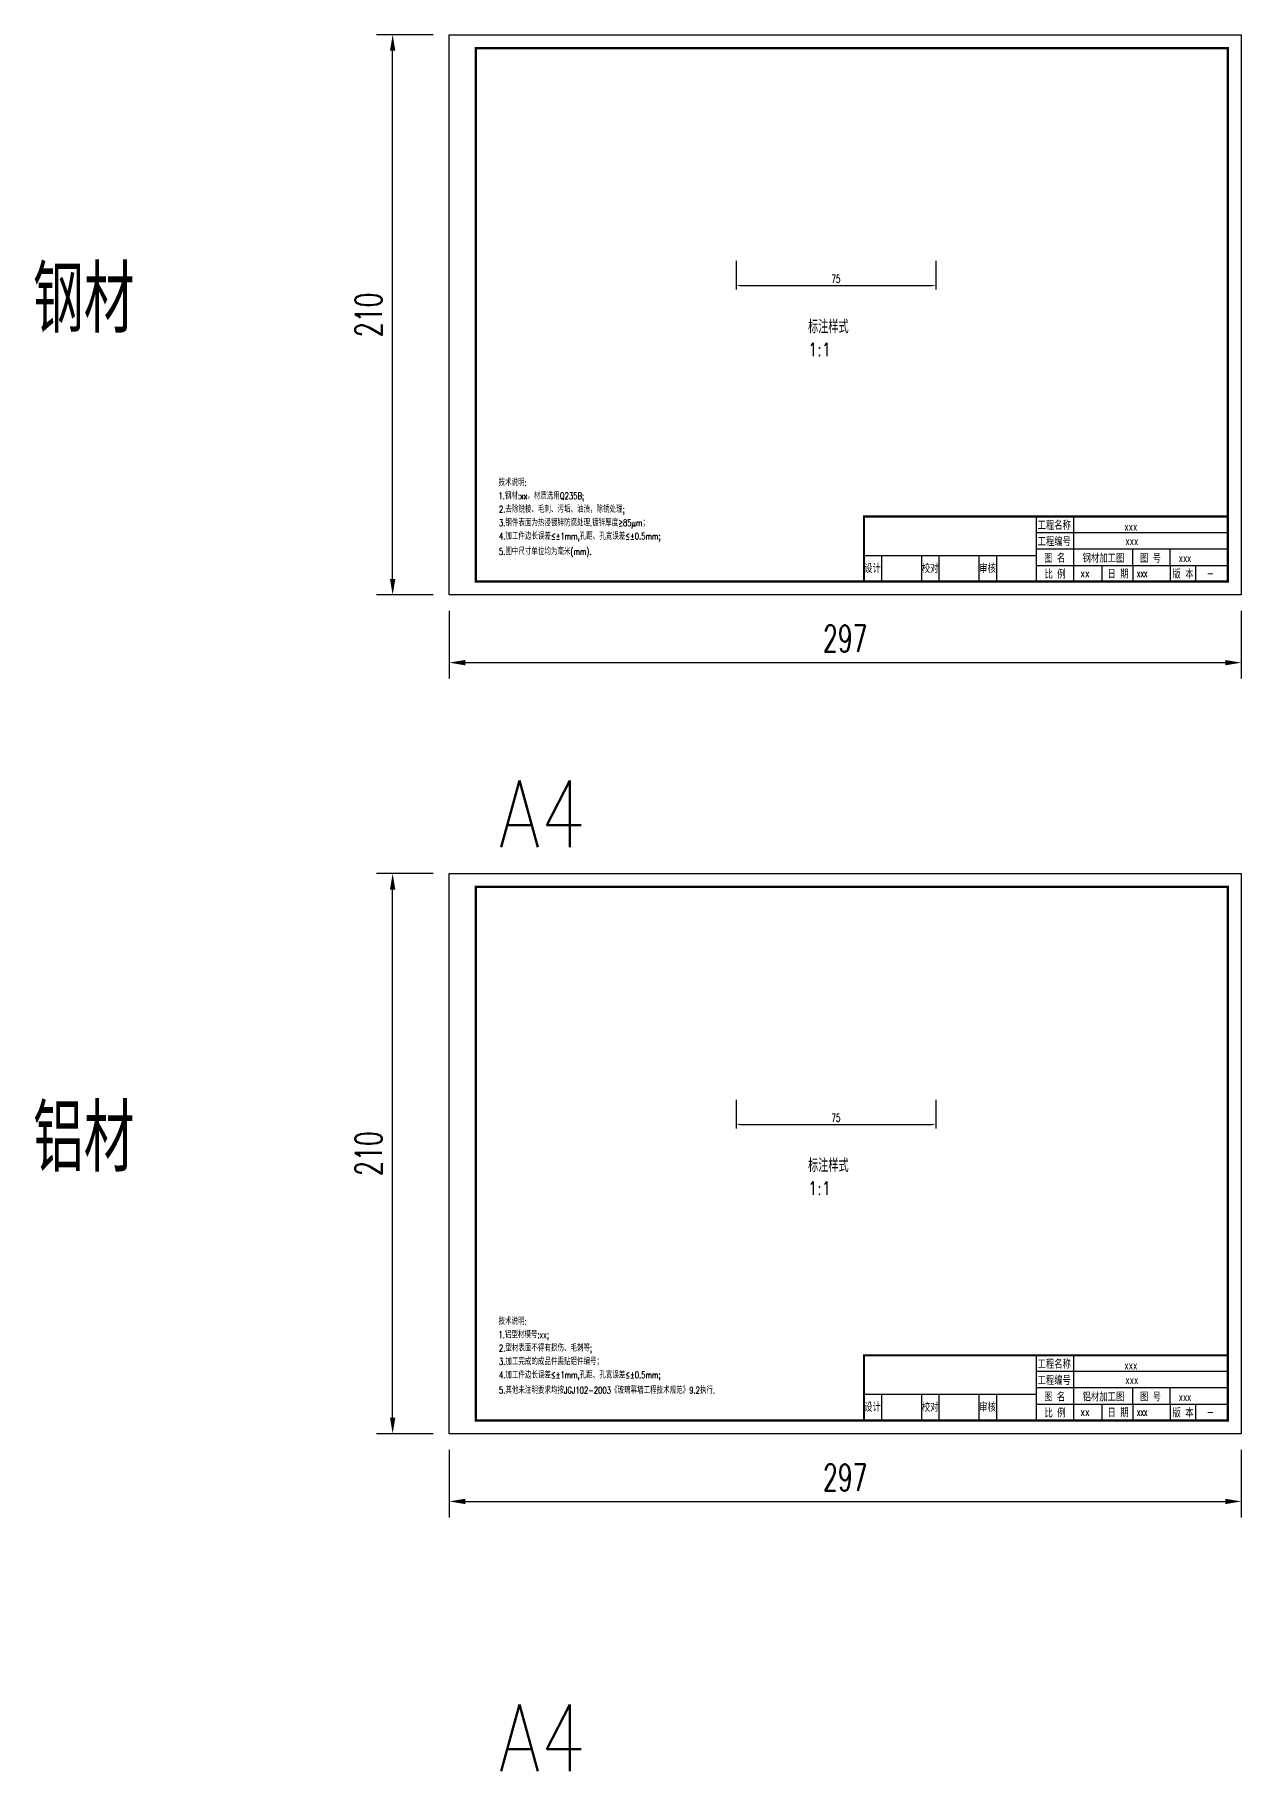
# Model space of a CAD drawing. Header units: inches. Extents: x 20038 to 22085, y 1131827 to 1134253.
# Drawn here: x 20038 to 20491, y 1132466 to 1133117 of the extents above; entities that cross this region are included whole.
import ezdxf
from ezdxf.enums import TextEntityAlignment as Align

# ---------------------------------------------------------------- set-up
doc = ezdxf.new("R2010")
doc.units = ezdxf.units.IN
doc.header["$LTSCALE"] = 1000
doc.header["$MEASUREMENT"] = 0
for name, color, linetype in [('0-GLASS-03玻璃-看线', 7, 'Continuous'), ('0-TEXT文字', 4, 'Continuous'), ('TKTEXT', 1, 'Continuous'), ('加工图', 4, 'Continuous')]:
    doc.layers.add(name, color=color, linetype=linetype)
doc.styles.add('SANXINBZ', font='romans.shx', dxfattribs={"width": 0.8, "bigfont": 'hzd.shx'})
doc.styles.add('样式 1', font='romans.shx', dxfattribs={"width": 0.65, "bigfont": 'hzd.shx'})
doc.dimstyles.new('dim1', dxfattribs={"dimtxt": 3, "dimasz": 1.5, "dimexe": 1.5, "dimexo": 1.5, "dimgap": 1, "dimtad": 1, "dimdec": 1, "dimrnd": 0.5, "dimdsep": 46, "dimtxsty": '样式 1', "dimcen": 0.09, "dimclrd": 1, "dimclre": 1, "dimclrt": 1, "dimadec": 0, "dimazin": 0, "dimtfac": 1, "dimtdec": 1, "dimtix": 1, "dimtmove": 2, "dimatfit": 3, "dimfxl": 1.25, "dimtvp": 1, "dimarcsym": 1})
doc.dimstyles.new('dim4', dxfattribs={"dimscale": 4, "dimtxt": 2.5, "dimasz": 1.5, "dimexe": 1.5, "dimexo": 1.5, "dimgap": 1, "dimtad": 1, "dimdec": 1, "dimrnd": 0.5, "dimdsep": 46, "dimtxsty": '样式 1', "dimcen": 0.09, "dimclrd": 1, "dimclre": 1, "dimclrt": 1, "dimadec": 0, "dimazin": 0, "dimtfac": 1, "dimtdec": 1, "dimtix": 1, "dimtmove": 2, "dimatfit": 3, "dimfxl": 1.25, "dimtvp": 1, "dimarcsym": 1})

# ---------------------------------------------------------------- blocks, each defined once
blk = doc.blocks.new('*D22')
at = {"layer": '0-GLASS-03玻璃-看线', "color": 1, "linetype": 'ByBlock', "lineweight": -2, "transparency": 16777216}
for p, q in [((20187.68, 1133116.7), (20166.47, 1133116.7)), ((20187.68, 1132906.7), (20166.47, 1132906.7))]:
    blk.add_line(p, q, dxfattribs=at)
at = {"layer": '0-GLASS-03玻璃-看线', "color": 1, "lineweight": -2, "transparency": 16777216}
blk.add_line((20172.47, 1132912.7), (20172.47, 1133110.7), dxfattribs=at)
at = {"layer": '0-GLASS-03玻璃-看线', "color": 1, "transparency": 16777216}
for points in [[(20171.47, 1133110.7), (20173.47, 1133110.7), (20172.47, 1133116.7)], [(20171.47, 1132912.7), (20173.47, 1132912.7), (20172.47, 1132906.7)]]:
    blk.add_solid(points, dxfattribs=at)
at = {"layer": 'Defpoints', "color": 0, "transparency": 16777216}
for p in [(20172.47, 1133116.7), (20193.68, 1133116.7), (20193.68, 1132906.7)]:
    blk.add_point(p, dxfattribs=at)
at = {"layer": '0-GLASS-03玻璃-看线', "color": 1, "transparency": 16777216, "insert": (20163.47, 1133011.7), "char_height": 10, "attachment_point": 5, "rotation": 90, "style": '样式 1'}
blk.add_mtext('210', dxfattribs=at)
blk = doc.blocks.new('*D23')
at = {"layer": '0-GLASS-03玻璃-看线', "color": 1, "linetype": 'ByBlock', "lineweight": -2, "transparency": 16777216}
for p, q in [((20193.68, 1132900.7), (20193.68, 1132875.33)), ((20490.68, 1132900.7), (20490.68, 1132875.33))]:
    blk.add_line(p, q, dxfattribs=at)
at = {"layer": '0-GLASS-03玻璃-看线', "color": 1, "lineweight": -2, "transparency": 16777216}
blk.add_line((20199.68, 1132881.33), (20484.68, 1132881.33), dxfattribs=at)
at = {"layer": '0-GLASS-03玻璃-看线', "color": 1, "transparency": 16777216}
for points in [[(20199.68, 1132882.33), (20199.68, 1132880.33), (20193.68, 1132881.33)], [(20484.68, 1132882.33), (20484.68, 1132880.33), (20490.68, 1132881.33)]]:
    blk.add_solid(points, dxfattribs=at)
at = {"layer": 'Defpoints', "color": 0, "transparency": 16777216}
for p in [(20193.68, 1132906.7), (20490.68, 1132906.7), (20490.68, 1132881.33)]:
    blk.add_point(p, dxfattribs=at)
at = {"layer": '0-GLASS-03玻璃-看线', "color": 1, "transparency": 16777216, "insert": (20342.18, 1132890.33), "char_height": 10, "attachment_point": 5, "style": '样式 1'}
blk.add_mtext('297', dxfattribs=at)
blk = doc.blocks.new('*D24')
at = {"layer": '0-GLASS-03玻璃-看线', "color": 1, "lineweight": -2, "transparency": 16777216}
for p, q in [((20301.23, 1133031.92), (20301.23, 1133021.17)), ((20376.16, 1133031.92), (20376.16, 1133021.17)), ((20302.73, 1133022.67), (20374.66, 1133022.67))]:
    blk.add_line(p, q, dxfattribs=at)
at = {"layer": '0-GLASS-03玻璃-看线', "color": 1, "transparency": 16777216}
for points in [[(20302.73, 1133022.92), (20302.73, 1133022.42), (20301.23, 1133022.67)], [(20374.66, 1133022.92), (20374.66, 1133022.42), (20376.16, 1133022.67)]]:
    blk.add_solid(points, dxfattribs=at)
at = {"layer": 'Defpoints', "color": 0, "transparency": 16777216}
for p in [(20301.23, 1133033.42), (20376.16, 1133033.42), (20376.16, 1133022.67)]:
    blk.add_point(p, dxfattribs=at)
at = {"layer": '0-GLASS-03玻璃-看线', "color": 1, "transparency": 16777216, "insert": (20338.7, 1133025.17), "char_height": 3, "attachment_point": 5, "style": '样式 1'}
blk.add_mtext('75', dxfattribs=at)
blk = doc.blocks.new('*D25')
at = {"layer": '0-GLASS-03玻璃-看线', "color": 1, "linetype": 'ByBlock', "lineweight": -2, "transparency": 16777216}
for p, q in [((20187.68, 1132802.29), (20166.47, 1132802.29)), ((20187.68, 1132592.29), (20166.47, 1132592.29))]:
    blk.add_line(p, q, dxfattribs=at)
at = {"layer": '0-GLASS-03玻璃-看线', "color": 1, "lineweight": -2, "transparency": 16777216}
blk.add_line((20172.47, 1132598.29), (20172.47, 1132796.29), dxfattribs=at)
at = {"layer": '0-GLASS-03玻璃-看线', "color": 1, "transparency": 16777216}
for points in [[(20171.47, 1132796.29), (20173.47, 1132796.29), (20172.47, 1132802.29)], [(20171.47, 1132598.29), (20173.47, 1132598.29), (20172.47, 1132592.29)]]:
    blk.add_solid(points, dxfattribs=at)
at = {"layer": 'Defpoints', "color": 0, "transparency": 16777216}
for p in [(20172.47, 1132802.29), (20193.68, 1132802.29), (20193.68, 1132592.29)]:
    blk.add_point(p, dxfattribs=at)
at = {"layer": '0-GLASS-03玻璃-看线', "color": 1, "transparency": 16777216, "insert": (20163.47, 1132697.29), "char_height": 10, "attachment_point": 5, "rotation": 90, "style": '样式 1'}
blk.add_mtext('210', dxfattribs=at)
blk = doc.blocks.new('*D26')
at = {"layer": '0-GLASS-03玻璃-看线', "color": 1, "linetype": 'ByBlock', "lineweight": -2, "transparency": 16777216}
for p, q in [((20193.68, 1132586.29), (20193.68, 1132560.92)), ((20490.68, 1132586.29), (20490.68, 1132560.92))]:
    blk.add_line(p, q, dxfattribs=at)
at = {"layer": '0-GLASS-03玻璃-看线', "color": 1, "lineweight": -2, "transparency": 16777216}
blk.add_line((20199.68, 1132566.92), (20484.68, 1132566.92), dxfattribs=at)
at = {"layer": '0-GLASS-03玻璃-看线', "color": 1, "transparency": 16777216}
for points in [[(20199.68, 1132567.92), (20199.68, 1132565.92), (20193.68, 1132566.92)], [(20484.68, 1132567.92), (20484.68, 1132565.92), (20490.68, 1132566.92)]]:
    blk.add_solid(points, dxfattribs=at)
at = {"layer": 'Defpoints', "color": 0, "transparency": 16777216}
for p in [(20193.68, 1132592.29), (20490.68, 1132592.29), (20490.68, 1132566.92)]:
    blk.add_point(p, dxfattribs=at)
at = {"layer": '0-GLASS-03玻璃-看线', "color": 1, "transparency": 16777216, "insert": (20342.18, 1132575.92), "char_height": 10, "attachment_point": 5, "style": '样式 1'}
blk.add_mtext('297', dxfattribs=at)
blk = doc.blocks.new('*D27')
at = {"layer": '0-GLASS-03玻璃-看线', "color": 1, "lineweight": -2, "transparency": 16777216}
for p, q in [((20301.23, 1132717.51), (20301.23, 1132706.76)), ((20376.16, 1132717.51), (20376.16, 1132706.76)), ((20302.73, 1132708.26), (20374.66, 1132708.26))]:
    blk.add_line(p, q, dxfattribs=at)
at = {"layer": '0-GLASS-03玻璃-看线', "color": 1, "transparency": 16777216}
for points in [[(20302.73, 1132708.51), (20302.73, 1132708.01), (20301.23, 1132708.26)], [(20374.66, 1132708.51), (20374.66, 1132708.01), (20376.16, 1132708.26)]]:
    blk.add_solid(points, dxfattribs=at)
at = {"layer": 'Defpoints', "color": 0, "transparency": 16777216}
for p in [(20301.23, 1132719.01), (20376.16, 1132719.01), (20376.16, 1132708.26)]:
    blk.add_point(p, dxfattribs=at)
at = {"layer": '0-GLASS-03玻璃-看线', "color": 1, "transparency": 16777216, "insert": (20338.7, 1132710.76), "char_height": 3, "attachment_point": 5, "style": '样式 1'}
blk.add_mtext('75', dxfattribs=at)

msp = doc.modelspace()

# ---------------------------------------------------------------- linework, layer by layer
at = {"color": 7}
for p, q in [((20413.87, 1132911.7), (20413.87, 1132936.1)), ((20427.87, 1132911.7), (20427.87, 1132936.1)), ((20485.68, 1132930), (20413.87, 1132930)), ((20485.68, 1132923.9), (20413.87, 1132923.9)), ((20450.04, 1132917.8), (20450.04, 1132923.9)), ((20464.04, 1132917.8), (20464.04, 1132923.9)), ((20413.87, 1132921.36), (20349.21, 1132921.36)), ((20355.76, 1132921.36), (20355.76, 1132911.7)), ((20370.76, 1132921.36), (20370.76, 1132911.7)), ((20377.32, 1132921.36), (20377.32, 1132911.7)), ((20392.32, 1132921.36), (20392.32, 1132911.7)), ((20398.87, 1132921.36), (20398.87, 1132911.7)), ((20413.87, 1132917.8), (20485.68, 1132917.8)), ((20438.36, 1132917.8), (20438.36, 1132911.7)), ((20450.04, 1132917.8), (20450.04, 1132911.7)), ((20464.04, 1132917.8), (20464.04, 1132911.7)), ((20473.49, 1132917.8), (20473.49, 1132911.7)), ((20413.87, 1132597.29), (20413.87, 1132621.69)), ((20427.87, 1132597.29), (20427.87, 1132621.69)), ((20485.68, 1132615.59), (20413.87, 1132615.59)), ((20485.68, 1132609.49), (20413.87, 1132609.49)), ((20450.04, 1132603.39), (20450.04, 1132609.49)), ((20464.04, 1132603.39), (20464.04, 1132609.49)), ((20413.87, 1132606.95), (20349.21, 1132606.95)), ((20355.76, 1132606.95), (20355.76, 1132597.29)), ((20370.76, 1132606.95), (20370.76, 1132597.29)), ((20377.32, 1132606.95), (20377.32, 1132597.29)), ((20392.32, 1132606.95), (20392.32, 1132597.29)), ((20398.87, 1132606.95), (20398.87, 1132597.29)), ((20413.87, 1132603.39), (20485.68, 1132603.39)), ((20438.36, 1132603.39), (20438.36, 1132597.29)), ((20450.04, 1132603.39), (20450.04, 1132597.29)), ((20464.04, 1132603.39), (20464.04, 1132597.29)), ((20473.49, 1132603.39), (20473.49, 1132597.29))]:
    msp.add_line(p, q, dxfattribs=at)
at = {"color": 5}
for points in [[(20193.68, 1132906.7), (20193.68, 1133116.7), (20490.68, 1133116.7), (20490.68, 1132906.7)], [(20193.68, 1132592.29), (20193.68, 1132802.29), (20490.68, 1132802.29), (20490.68, 1132592.29)]]:
    msp.add_lwpolyline(points, close=True, dxfattribs=at)
at = {"color": 7, "const_width": 0.857}
for points in [[(20203.67, 1132911.7), (20203.67, 1133111.7), (20485.68, 1133111.7), (20485.68, 1132911.7)], [(20203.67, 1132597.29), (20203.67, 1132797.29), (20485.68, 1132797.29), (20485.68, 1132597.29)]]:
    msp.add_lwpolyline(points, close=True, dxfattribs=at)
for points in [[(20485.68, 1132936.1), (20349.21, 1132936.1), (20349.21, 1132911.7)], [(20485.68, 1132621.69), (20349.21, 1132621.69), (20349.21, 1132597.29)]]:
    msp.add_lwpolyline(points, dxfattribs=at)

# ---------------------------------------------------------------- texts
at = {"color": 4, "style": 'SANXINBZ', "width": 0.75}
for s, p in [('技术说明:', (20212.17, 1132947.6)), ('1.钢材:xx，材质选用Q235B;', (20212.12, 1132942.59)), ('2.去除锐棱、毛刺、污垢、油渍，除锈处理;', (20212.31, 1132937.58)), ('3.钢件表面为热浸镀锌防腐处理.镀锌厚度≥85μm；', (20212.31, 1132932.5)), ('4.加工件边长误差≤±1mm,孔距、孔宽误差≤±0.5mm;', (20212.31, 1132927.49)), ('5.图中尺寸单位均为毫米(mm).', (20212.31, 1132921.75)), ('技术说明:', (20212.17, 1132633.19)), ('1.铝型材模号:xx;', (20212.12, 1132628.18)), ('2.型材表面不得有损伤、毛刺等;', (20212.31, 1132623.17)), ('3.加工完成的成品件需贴铝件编号；', (20212.31, 1132618.09)), ('4.加工件边长误差≤±1mm,孔距、孔宽误差≤±0.5mm;', (20212.31, 1132613.08)), ('5.其他未注明要求均按JGJ102-2003《玻璃幕墙工程技术规范》9.2执行.', (20212.31, 1132607.34))]:
    msp.add_text(s, height=2.505, dxfattribs=at).set_placement(p)
at = {"color": 7, "style": 'SANXINBZ', "width": 0.8}
for s, p in [('工程名称', (20420.55, 1132933.05)), ('工程编号', (20420.55, 1132926.95)), ('图 名', (20420.71, 1132920.74)), ('图 号', (20456.64, 1132920.64)), ('设计', (20352.38, 1132916.88)), ('校对', (20374.04, 1132916.88)), ('审核', (20395.54, 1132916.88)), ('比 例', (20420.85, 1132914.72)), ('日 期', (20444.45, 1132914.8)), ('版 本', (20468.83, 1132914.8)), ('工程名称', (20420.55, 1132618.64)), ('工程编号', (20420.55, 1132612.54)), ('设计', (20352.38, 1132602.47)), ('校对', (20374.04, 1132602.47)), ('审核', (20395.54, 1132602.47)), ('图 名', (20420.71, 1132606.33)), ('图 号', (20456.64, 1132606.23)), ('比 例', (20420.85, 1132600.31)), ('日 期', (20444.45, 1132600.39)), ('版 本', (20468.83, 1132600.39))]:
    msp.add_text(s, height=3, dxfattribs=at).set_placement(p, align=Align.MIDDLE)
at = {"layer": '0-TEXT文字', "color": 4, "style": 'SANXINBZ', "width": 0.8}
for s, height, p in [('钢材', 25, (20037.64, 1133004.94)), ('标注样式', 5, (20328.24, 1133004.77)), ('1:1', 5, (20328.24, 1132996.2)), ('A4', 25, (20212.3, 1132812.11)), ('铝材', 25, (20037.64, 1132690.53)), ('标注样式', 5, (20328.24, 1132690.36)), ('1:1', 5, (20328.24, 1132681.79)), ('A4', 25, (20212.3, 1132465.77))]:
    msp.add_text(s, height=height, dxfattribs=at).set_placement(p)
at = {"layer": 'TKTEXT', "color": 1, "style": 'SANXINBZ'}
for s, width, p in [('xxx', 0.75, (20446.81, 1132930.86)), ('xxx', 0.75, (20447.17, 1132925.46)), ('xx', 0.8, (20430.31, 1132913.38)), ('xxx', 0.6, (20451.57, 1132913.38)), ('-', 0.8, (20477.7, 1132913.38)), ('xxx', 0.75, (20446.81, 1132616.45)), ('xxx', 0.75, (20447.17, 1132611.05)), ('xx', 0.8, (20430.31, 1132598.97)), ('xxx', 0.6, (20451.57, 1132598.97)), ('-', 0.8, (20477.7, 1132598.97))]:
    msp.add_text(s, height=3, dxfattribs=dict(at, width=width)).set_placement(p)
at = {"layer": '加工图', "color": 1, "style": 'SANXINBZ'}
for s, width, p in [('钢材加工图', 0.8, (20431.2, 1132918.85)), ('xxx', 0.7, (20467.3, 1132919.08)), ('铝材加工图', 0.8, (20431.2, 1132604.44)), ('xxx', 0.7, (20467.3, 1132604.67))]:
    msp.add_text(s, height=3, dxfattribs=dict(at, width=width)).set_placement(p)

# ---------------------------------------------------------------- dimensions: what is measured, and where the dimension line sits
at = {"layer": '0-GLASS-03玻璃-看线'}
for base, p1, p2, picture, middle in [((20172.47, 1133116.7), (20193.68, 1132906.7), (20193.68, 1133116.7), '*D22', (20163.47, 1133011.7)), ((20172.47, 1132802.29), (20193.68, 1132592.29), (20193.68, 1132802.29), '*D25', (20163.47, 1132697.29))]:
    dim = msp.add_linear_dim(base=base, p1=p1, p2=p2, angle=90, dimstyle='dim4', override={"dimfxl": 2}, dxfattribs=at)
    dim.commit()
    dim.dimension.update_dxf_attribs({"geometry": picture, "text_midpoint": middle})
for base, p1, p2, picture, middle in [((20376.16, 1133022.67), (20301.23, 1133033.42), (20376.16, 1133033.42), '*D24', (20338.7, 1133025.17)), ((20376.16, 1132708.26), (20301.23, 1132719.01), (20376.16, 1132719.01), '*D27', (20338.7, 1132710.76))]:
    dim = msp.add_linear_dim(base=base, p1=p1, p2=p2, dimstyle='dim1', dxfattribs=at)
    dim.commit()
    dim.dimension.update_dxf_attribs({"geometry": picture, "text_midpoint": middle})
for base, p1, p2, picture, middle in [((20490.68, 1132881.33), (20193.68, 1132906.7), (20490.68, 1132906.7), '*D23', (20342.18, 1132890.33)), ((20490.68, 1132566.92), (20193.68, 1132592.29), (20490.68, 1132592.29), '*D26', (20342.18, 1132575.92))]:
    dim = msp.add_linear_dim(base=base, p1=p1, p2=p2, dimstyle='dim4', override={"dimfxl": 2}, dxfattribs=at)
    dim.commit()
    dim.dimension.update_dxf_attribs({"geometry": picture, "text_midpoint": middle})

doc.saveas('drawing.dxf')
